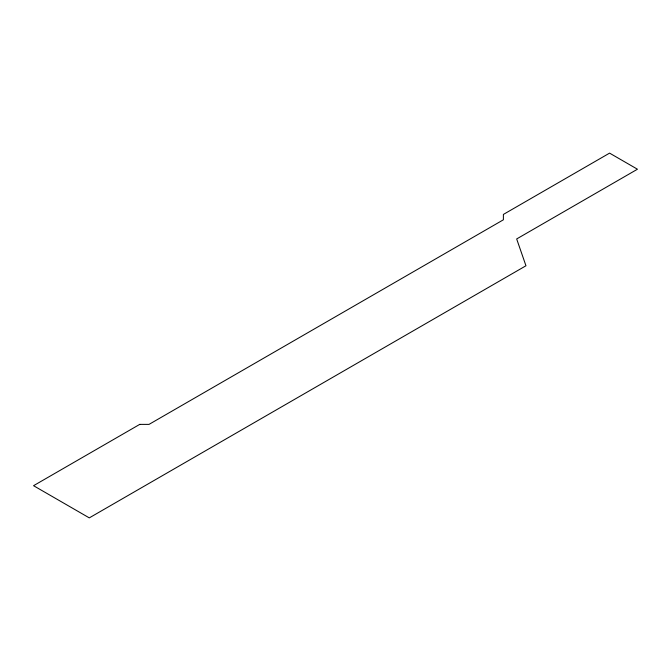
<?xml version="1.0" encoding="UTF-8"?>
<svg xmlns="http://www.w3.org/2000/svg" width="671" height="671" viewBox="0 0 671 671"><rect width="100%" height="100%" fill="white"/><g stroke="black" fill="none" stroke-linecap="round" stroke-linejoin="round"><path stroke-width="1.01" d="M139.736 424.382L33.55 485.695L89.293 517.878L525.963 265.766L516.67 238.951L637.45 169.218L609.578 153.122L503.393 214.426L503.393 219.794L149.029 424.382L139.736 424.382"/></g></svg>
